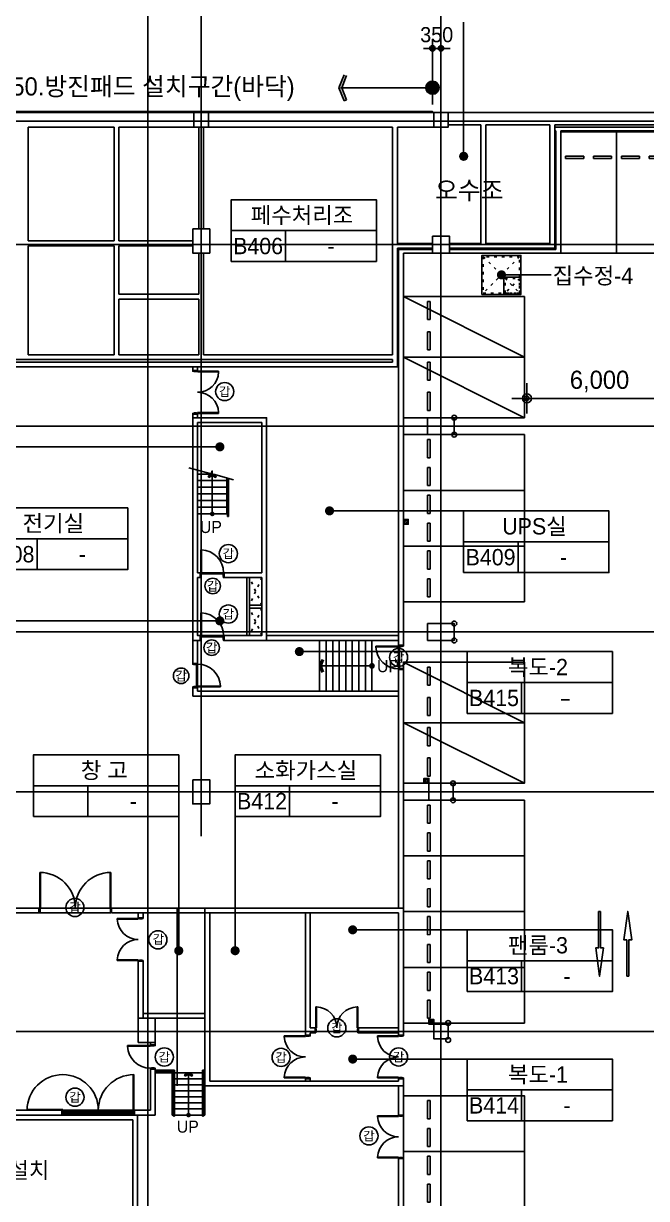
# Model space of a CAD drawing. Header units: metres. Extents: x 630750 to 860239, y 578133 to 726633.
# Drawn here: x 691065 to 716793, y 652414 to 700941 of the extents above; entities that cross this region are included whole.
import ezdxf
from ezdxf.enums import TextEntityAlignment as Align

# ---------------------------------------------------------------- set-up
doc = ezdxf.new("R2010")
doc.units = ezdxf.units.M
doc.header["$LTSCALE"] = 300
doc.linetypes.add('HIDDEN', pattern=[2, 1, -1])
doc.linetypes.add('HIDDEN-1', pattern=[1.4, 0.35, -0.7, 0.35])
doc.layers.get('Defpoints').update_dxf_attribs({"color": 8})
for name, color, linetype in [('A-CEN-1', 1, 'Continuous'), ('A-CON', 2, 'Continuous'), ('A-DIM', 7, 'Continuous'), ('A-DOR', 4, 'Continuous'), ('A-ELE-9', 9, 'Continuous'), ('A-ELE4', 4, 'Continuous'), ('A-ETC-1', 7, 'Continuous'), ('A-HAT-1', 9, 'Continuous'), ('A-HAT-2', 8, 'Continuous'), ('A-PARK', 4, 'Continuous'), ('A-ROM', 7, 'Continuous'), ('A-STAIR', 4, 'Continuous'), ('A-SYM1', 7, 'Continuous'), ('A-TRENCH', 4, 'Continuous'), ('A-TXT', 3, 'Continuous'), ('A-TXT-S', 3, 'Continuous'), ('A-WAL-BLK', 3, 'Continuous'), ('A-WAL-DW', 7, 'Continuous'), ('A-WALL-CONC', 2, 'Continuous'), ('A-코너가드', 7, 'Continuous'), ('DIM', 7, 'Continuous'), ('DOR', 4, 'Continuous'), ('ELE9', 9, 'Continuous'), ('PAK', 8, 'Continuous'), ('z', 9, 'Continuous'), ('블럭', 7, 'Continuous'), ('주차장배수', 3, 'Continuous')]:
    doc.layers.add(name, color=color, linetype=linetype)
doc.styles.add('TEXT', font='')
doc.styles.add('TEXT(돋음)', font='')
doc.styles.add('돋움', font='')
doc.styles.get('TEXT').set_extended_font_data('DotumChe')
doc.styles.get('TEXT(돋음)').set_extended_font_data('Dotum')
doc.styles.get('돋움').set_extended_font_data('Dotum')
doc.dimstyles.new('DIM250', dxfattribs={"dimscale": 250, "dimtxt": 3, "dimasz": 1, "dimexe": 2, "dimexo": 3, "dimgap": 1, "dimtad": 1, "dimdec": 0, "dimzin": 0, "dimdsep": 46, "dimlunit": 6, "dimtxsty": 'TEXT(돋음)', "dimblk": 'Z_DOT', "dimcen": 2.5, "dimdle": 2, "dimclrd": 256, "dimclre": 256, "dimclrt": 3, "dimadec": 0, "dimazin": 0, "dimtfac": 1, "dimtdec": 0, "dimtix": 1, "dimtmove": 2, "dimatfit": 3, "dimldrblk": 'Z_DOT', "dimfxl": 1, "dimtolj": 1, "dimtzin": 0, "dimarcsym": 0})
doc.dimstyles.new('DIM250s', dxfattribs={"dimscale": 250, "dimtxt": 2.5, "dimasz": 0.6, "dimexe": 1.5, "dimexo": 2, "dimgap": 1, "dimtad": 1, "dimdec": 0, "dimzin": 0, "dimdsep": 46, "dimtxsty": 'TEXT(돋음)', "dimblk": 'Z_DOT', "dimcen": 1.5, "dimdle": 2, "dimclrd": 256, "dimclre": 256, "dimclrt": 3, "dimadec": 0, "dimazin": 0, "dimtfac": 1, "dimtdec": 0, "dimtix": 1, "dimtmove": 2, "dimatfit": 3, "dimldrblk": 'Z_DOT', "dimfxl": 1, "dimtolj": 1, "dimtzin": 0, "dimarcsym": 0})

# ---------------------------------------------------------------- blocks, each defined once
blk = doc.blocks.new('351')
at = {"ltscale": 5}
for points in [[(1383106, 4240352), (1378268, 4241613), (1378848, 4243839), (1383686, 4242578), (1383106, 4240352)], [(1379765, 4243393), (1379576, 4242667)], [(1379673, 4242642), (1379862, 4243368)], [(1379862, 4243368), (1379765, 4243393)], [(1379862, 4243368), (1379765, 4243393)], [(1379475, 4242280), (1379286, 4241555)], [(1379572, 4242255), (1379475, 4242280)], [(1379576, 4242667), (1379673, 4242642)], [(1379383, 4241529), (1379572, 4242255)], [(1379286, 4241555), (1379383, 4241529)]]:
    blk.add_lwpolyline(points, dxfattribs=at)
for points in [[(1379765, 4243393), (1379576, 4242667)], [(1379673, 4242642), (1379862, 4243368)], [(1379475, 4242280), (1379286, 4241555)], [(1379572, 4242255), (1379475, 4242280)], [(1379576, 4242667), (1379673, 4242642)], [(1379383, 4241529), (1379572, 4242255)], [(1379286, 4241555), (1379383, 4241529)]]:
    blk.add_lwpolyline(points)
blk = doc.blocks.new('sym-rom')
at = {"color": 0, "linetype": 'ByBlock'}
for p, q in [((0, 5.1), (24, 5.1)), ((9, 0), (9, 5.1))]:
    blk.add_line(p, q, dxfattribs=at)
blk.add_lwpolyline([(0, 0), (24, 0), (24, 10.2), (0, 10.2)], close=True, dxfattribs=at)
blk = doc.blocks.new('d-18-18')
at = {"layer": 'A-DOR'}
for p, q in [((73696, 448489), (74565, 448489)), ((73696, 448459), (73696, 448489)), ((73696, 448459), (74565, 448459)), ((74565, 448459), (74565, 448489)), ((73696, 446779), (74565, 446779)), ((73696, 446779), (73696, 446749)), ((73696, 446749), (74565, 446749)), ((74565, 446749), (74565, 446779))]:
    blk.add_line(p, q, dxfattribs=at)
for points in [[(74565, 448459), (73696, 448459)], [(74565, 446779), (73696, 446779)]]:
    blk.add_lwpolyline(points, dxfattribs=at)
for points in [[(74565, 448519), (74765, 448519), (74765, 448489), (74720, 448489), (74720, 448474), (74610, 448474), (74610, 448489), (74565, 448489)], [(74565, 446719), (74765, 446719), (74765, 446749), (74720, 446749), (74720, 446764), (74610, 446764), (74610, 446749), (74565, 446749)]]:
    blk.add_lwpolyline(points, close=True, dxfattribs=at)
for centre, start, end in [((74565, 448489), 181.9742, 270), ((74565, 446749), 90, 178.0258)]:
    blk.add_arc(centre, 870, start, end, dxfattribs=at)
blk = doc.blocks.new('d-10-20')
at = {"layer": 'A-DOR'}
for p, q in [((72141, 450758), (72141, 449818)), ((72171, 450758), (72141, 450758)), ((72171, 450758), (72171, 449818)), ((72141, 449818), (72171, 449818))]:
    blk.add_line(p, q, dxfattribs=at)
for points in [[(72111, 449818), (72111, 449618), (72141, 449618), (72141, 449663), (72156, 449663), (72156, 449773), (72141, 449773), (72141, 449818)], [(73111, 449818), (73111, 449618), (73081, 449618), (73081, 449663), (73066, 449663), (73066, 449773), (73081, 449773), (73081, 449818)]]:
    blk.add_lwpolyline(points, close=True, dxfattribs=at)
blk.add_arc((72141, 449818), 940, 0, 88.1729, dxfattribs=at)
at = {"layer": 'DOR', "color": 9}
for points in [[(72141, 449818), (73081, 449818)], [(73066, 449773), (72156, 449773)]]:
    blk.add_lwpolyline(points, dxfattribs=at)
blk = doc.blocks.new('Z_DOT')
at = {"layer": 'DIM', "color": 7}
for p, q in [((0, -2.5), (0, 2.5)), ((-2.5, 0), (2.5, 0))]:
    blk.add_line(p, q, dxfattribs=at)
for radius in [0.75, 0.375]:
    blk.add_circle((0, 0), radius, dxfattribs=at)
blk = doc.blocks.new('*D95')
at = {"layer": 'A-DIM', "lineweight": -2, "transparency": 16777216}
for p, q in [((711854, 685060), (711854, 685960)), ((717854, 685060), (717854, 685960)), ((712104, 685460), (717604, 685460))]:
    blk.add_line(p, q, dxfattribs=at)
at = {"layer": 'Defpoints', "color": 0, "transparency": 16777216}
for p in [(717854, 685460), (711854, 684310), (717854, 684310)]:
    blk.add_point(p, dxfattribs=at)
at = {"layer": 'A-DIM', "lineweight": -2, "transparency": 16777216, "xscale": 250, "yscale": 250, "zscale": 250, "rotation": 180}
blk.add_blockref('Z_DOT', (711854, 685460), dxfattribs=at)
at = {"layer": 'A-DIM', "lineweight": -2, "transparency": 16777216, "xscale": 250, "yscale": 250, "zscale": 250}
blk.add_blockref('Z_DOT', (717854, 685460), dxfattribs=at)
at = {"layer": 'A-DIM', "color": 3, "transparency": 16777216, "insert": (714854, 686158), "char_height": 750, "attachment_point": 5, "style": 'TEXT(돋음)'}
blk.add_mtext('\\A1;6,000', dxfattribs=at)
blk = doc.blocks.new('*D116')
at = {"layer": 'A-DIM', "lineweight": -2, "transparency": 16777216}
for p, q in [((707954, 699364), (707954, 700288)), ((708304, 699364), (708304, 700288)), ((707804, 699913), (707654, 699913)), ((707954, 699913), (708304, 699913)), ((708454, 699913), (708604, 699913))]:
    blk.add_line(p, q, dxfattribs=at)
at = {"layer": 'Defpoints', "color": 0, "transparency": 16777216}
for p in [(708304, 699913), (707954, 698864), (708304, 698864)]:
    blk.add_point(p, dxfattribs=at)
at = {"layer": 'A-DIM', "lineweight": -2, "transparency": 16777216, "xscale": 150, "yscale": 150, "zscale": 150}
blk.add_blockref('Z_DOT', (707954, 699913), dxfattribs=at)
at = {"layer": 'A-DIM', "lineweight": -2, "transparency": 16777216, "xscale": 150, "yscale": 150, "zscale": 150, "rotation": 180}
blk.add_blockref('Z_DOT', (708304, 699913), dxfattribs=at)
at = {"layer": 'A-DIM', "color": 3, "transparency": 16777216, "insert": (708129, 700476), "char_height": 625, "attachment_point": 5, "style": 'TEXT(돋음)'}
blk.add_mtext('\\A1;350', dxfattribs=at)
blk = doc.blocks.new('D-10-N')
at = {"layer": 'A-DOR'}
for p, q in [((67644, 427324), (67644, 428264)), ((67674, 428264), (67644, 428264)), ((67674, 427324), (67674, 428264)), ((67644, 427324), (67674, 427324))]:
    blk.add_line(p, q, dxfattribs=at)
for points in [[(66704, 428264), (66704, 428464), (66734, 428464), (66734, 428419), (66749, 428419), (66749, 428309), (66734, 428309), (66734, 428264)], [(67704, 428264), (67704, 428464), (67674, 428464), (67674, 428419), (67659, 428419), (67659, 428309), (67674, 428309), (67674, 428264)]]:
    blk.add_lwpolyline(points, close=True, dxfattribs=at)
blk.add_arc((67674, 428264), 940, 180, 268.1729, dxfattribs=at)
blk = doc.blocks.new('dor-1000x200conc')
at = {"layer": 'A-DOR'}
for p, q in [((30, 1140), (30, 200)), ((60, 1140), (30, 1140)), ((60, 1140), (60, 200)), ((30, 200), (60, 200))]:
    blk.add_line(p, q, dxfattribs=at)
for points in [[(0, 200), (0, 0), (30, 0), (30, 45), (45, 45), (45, 155), (30, 155), (30, 200)], [(1000, 200), (1000, 0), (970, 0), (970, 45), (955, 45), (955, 155), (970, 155), (970, 200)]]:
    blk.add_lwpolyline(points, close=True, dxfattribs=at)
blk.add_arc((30, 200), 940, 0, 88.1729, dxfattribs=at)
at = {"layer": 'DOR', "color": 9}
for points in [[(30, 200), (970, 200)], [(955, 155), (45, 155)]]:
    blk.add_lwpolyline(points, dxfattribs=at)
blk = doc.blocks.new('56')
at = {"ltscale": 5}
for points in [[(0, 5000), (0, 0), (2500, 0), (2500, 5000), (0, 5000)], [(200, 1100), (950, 1100)], [(200, 1000), (200, 1100)], [(950, 1000), (200, 1000)], [(950, 1100), (950, 1000)], [(1450, 1100), (2200, 1100)], [(1450, 1000), (1450, 1100)], [(2200, 1000), (1450, 1000)], [(2200, 1100), (2200, 1000)], [(2200, 1100), (2200, 1000)]]:
    blk.add_lwpolyline(points, dxfattribs=at)
for points in [[(200, 1000), (200, 1100)], [(200, 1100), (950, 1100)], [(950, 1000), (200, 1000)], [(950, 1100), (950, 1000)], [(1450, 1000), (1450, 1100)], [(1450, 1100), (2200, 1100)], [(2200, 1000), (1450, 1000)]]:
    blk.add_lwpolyline(points)
at = {"layer": 'PAK'}
blk.add_lwpolyline([(0, 0), (2500, 5000)], dxfattribs=at)

msp = doc.modelspace()

# ---------------------------------------------------------------- hatches: boundary and pattern name
at = {"layer": 'A-ETC-1'}
for points in [[(704308.6, 698826.9), (704408.9, 698786.8), (704208.9, 698286.9), (704408.9, 697787), (704308.6, 697746.9), (704092.6, 698286.9)], [(707771.9, 698485.9, 1), (708136.9, 698088, 1)], [(708136.9, 698485.9, -1), (707771.9, 698088, -1)], [(703402.5, 674680.2), (703452.7, 674660.2), (703352.7, 674410.2), (703452.7, 674160.3), (703402.5, 674140.2), (703294.5, 674410.2)], [(703402.5, 674680.2), (703452.7, 674660.2), (703352.7, 674410.2), (703452.7, 674160.3), (703402.5, 674140.2), (703294.5, 674410.2)]]:
    msp.add_hatch(color=256, dxfattribs=at).paths.add_polyline_path(points)
at = {"layer": 'A-SYM1'}
for points in [[(698694.2, 682239.8), (698720.8, 682193.6), (698859.4, 682273.6), (698998, 682193.6), (699024.6, 682239.8), (698859.4, 682335.2)], [(697714.2, 657514.8), (697740.8, 657468.6), (697879.4, 657548.6), (698018, 657468.6), (698044.6, 657514.8), (697879.4, 657610.2)]]:
    msp.add_hatch(color=7, dxfattribs=at).paths.add_polyline_path(points)
h = msp.add_hatch(color=7, dxfattribs=at)
edge = h.paths.add_edge_path()
edge.add_arc((698859.4, 680685.2), 96, 360, 540)
edge.add_arc((698859.4, 680685.2), 96, 540, 720)
h = msp.add_hatch(color=7, dxfattribs=at)
edge = h.paths.add_edge_path()
edge.add_arc((697879.4, 655860.2), 96, 360, 540)
edge.add_arc((697879.4, 655860.2), 96, 540, 720)

# ---------------------------------------------------------------- linework, layer by layer
for p, q in [((691734.4, 665880.2), (691734.4, 664410.2)), ((691764.4, 665880.2), (691764.4, 664410.2)), ((694644.4, 665880.2), (694644.4, 664410.2)), ((694674.4, 665880.2), (694674.4, 664410.2))]:
    msp.add_line(p, q)
for centre, start, end in [((691734.4, 664410.2), 0, 90), ((694674.4, 664410.2), 90, 180)]:
    msp.add_arc(centre, 1470, start, end)
at = {"layer": 'A-CEN-1', "linetype": 'Continuous'}
for p, q in [((696204.4, 708258.8), (696204.4, 636401.3)), ((698404.4, 708258.8), (698404.4, 667379.2)), ((708304.4, 708258.8), (708304.4, 640745.8)), ((796986.4, 696910.2), (657202.6, 696910.2)), ((796986.4, 691810.2), (657202.6, 691810.2)), ((796986.4, 684310.2), (657202.6, 684310.2)), ((796986.4, 675810.2), (657202.6, 675810.2)), ((796986.4, 669210.2), (657202.6, 669210.2)), ((796986.4, 659310.2), (657202.6, 659310.2))]:
    msp.add_line(p, q, dxfattribs=at)
at = {"layer": 'A-CON'}
for points in [[(698104.4, 697260.2), (698704.4, 697260.2), (698704.4, 696660.2), (698104.4, 696660.2)], [(708004.4, 697260.2), (708604.4, 697260.2), (708604.4, 696660.2), (708004.4, 696660.2)], [(698054.4, 692460.2), (698754.4, 692460.2), (698754.4, 691460.2), (698054.4, 691460.2)], [(707954.4, 692160.2), (708654.4, 692160.2), (708654.4, 691460.2), (707954.4, 691460.2)], [(707754.4, 683960.2), (707754.4, 684660.2), (708854.4, 684660.2), (708854.4, 683960.2)], [(707754.4, 675460.2), (707754.4, 676160.2), (708854.4, 676160.2), (708854.4, 675460.2)], [(698054.4, 669710.2), (698754.4, 669710.2), (698754.4, 668710.2), (698054.4, 668710.2)], [(707804.4, 668860.2), (707804.4, 669560.2), (708804.4, 669560.2), (708804.4, 668860.2)], [(695804.4, 659860.2), (696504.4, 659860.2), (696504.4, 658860.2), (695804.4, 658860.2)], [(708004.4, 659610.2), (708604.4, 659610.2), (708604.4, 659010.2), (708004.4, 659010.2)]]:
    msp.add_lwpolyline(points, close=True, dxfattribs=at)
at = {"layer": 'A-CON', "color": 3}
msp.add_lwpolyline([(709999.4, 689755.2), (711609.3, 689755.2), (711609.3, 691365.2), (709999.4, 691365.2)], close=True, dxfattribs=at)
msp.add_lwpolyline([(709999.4, 689755.2), (711609.3, 689755.2), (711609.3, 691365.2), (709999.4, 691365.2)], close=True, dxfattribs=at)
at = {"layer": 'A-DIM', "color": 6, "linetype": 'HIDDEN', "const_width": 50}
msp.add_lwpolyline([(707954.4, 697285.2), (680929.4, 697285.2), (680929.4, 664935.2), (679129.4, 664935.2), (679129.4, 637435.2), (674129.4, 637435.2), (674129.4, 628364.9), (679129.4, 626847.7), (679129.4, 621141.5), (707947.1, 612397)], dxfattribs=at)
msp.add_lwpolyline([(707954.4, 697285.2), (680929.4, 697285.2), (680929.4, 664935.2), (679129.4, 664935.2), (679129.4, 637435.2), (674129.4, 637435.2), (674129.4, 628364.9), (679129.4, 626847.7), (679129.4, 621141.5), (707947.1, 612397)], dxfattribs=at)
at = {"layer": 'A-DOR'}
for p, q in [((695594.4, 657530.2), (695594.4, 656060.2)), ((695624.4, 657530.2), (695624.4, 656060.2)), ((691214.4, 656090.2), (692684.4, 656090.2)), ((691214.4, 656060.2), (691214.4, 656090.2)), ((691214.4, 656060.2), (692684.4, 656060.2)), ((692684.4, 656090.2), (692684.4, 656060.2)), ((692684.4, 656060.2), (692714.4, 656060.2)), ((695594.4, 656060.2), (695624.4, 656060.2))]:
    msp.add_line(p, q, dxfattribs=at)
for points in [[(692654.4, 656060.2), (692654.4, 655860.2), (692684.4, 655860.2), (692684.4, 655905.2), (692699.4, 655905.2), (692699.4, 656015.2), (692684.4, 656015.2), (692684.4, 656060.2)], [(695654.4, 656060.2), (695654.4, 655860.2), (695624.4, 655860.2), (695624.4, 655905.2), (695609.4, 655905.2), (695609.4, 656015.2), (695624.4, 656015.2), (695624.4, 656060.2)]]:
    msp.add_lwpolyline(points, close=True, dxfattribs=at)
for centre, start in [((692684.4, 656060.2), 0), ((695624.4, 656060.2), 90)]:
    msp.add_arc(centre, 1470, start, 180, dxfattribs=at)
at = {"layer": 'A-ELE-9', "linetype": 'HIDDEN-1'}
for p, q in [((711554.3, 691310.2), (710054.4, 689810.2)), ((710054.4, 691310.2), (711554.3, 689810.2)), ((711554.3, 690410.2), (710954.3, 689810.2))]:
    msp.add_line(p, q, dxfattribs=at)
for points in [[(710054.4, 689810.2), (711554.3, 689810.2), (711554.3, 691310.2), (710054.4, 691310.2)], [(710954.3, 690410.2), (711554.3, 690410.2), (711554.3, 689810.2), (710954.3, 689810.2)]]:
    msp.add_lwpolyline(points, close=True, dxfattribs=at)
at = {"layer": 'A-ELE4'}
msp.add_lwpolyline([(710904.3, 690460.2), (711604.3, 690460.2), (711604.3, 689760.2), (710904.3, 689760.2)], close=True, dxfattribs=at)
at = {"layer": 'A-ETC-1'}
for p, q in [((707954.4, 700139.8), (707954.4, 697600.3)), ((704092.6, 698286.9), (704308.6, 698826.9)), ((704408.9, 698786.8), (704208.9, 698286.9)), ((704308.6, 697746.9), (704092.6, 698286.9)), ((707954.4, 698286.9), (704150.7, 698286.9)), ((704208.9, 698286.9), (704408.9, 697787)), ((704408.9, 697787), (704308.6, 697746.9)), ((703294.5, 674410.2), (703402.5, 674680.2)), ((703294.5, 674410.2), (703402.5, 674680.2)), ((703452.7, 674660.2), (703352.7, 674410.2)), ((703452.7, 674660.2), (703352.7, 674410.2)), ((705454.5, 674410.2), (703294.5, 674410.2)), ((703402.5, 674140.2), (703294.5, 674410.2)), ((703402.5, 674140.2), (703294.5, 674410.2)), ((703352.7, 674410.2), (703452.7, 674160.3)), ((703352.7, 674410.2), (703452.7, 674160.3)), ((697879.4, 655860.2), (697879.4, 657610.2))]:
    msp.add_line(p, q, dxfattribs=at)
at = {"layer": 'A-ETC-1', "const_width": 120}
msp.add_lwpolyline([(705498.7, 674450.8, -1), (705410.3, 674369.7, -1)], format="xyb", close=True, dxfattribs=at)
at = {"layer": 'A-ETC-1'}
for start, end in [(42.53473, 222.53473), (137.46527, 317.46527), (317.46527, 137.46527)]:
    msp.add_arc((707954.4, 698286.9), 270, start, end, dxfattribs=at)
at = {"layer": 'A-HAT-1', "color": 8, "linetype": 'HIDDEN-1'}
for p, q in [((700904.4, 678060.2), (700404.4, 676920.2)), ((700904.4, 676920.2), (700404.4, 678060.2)), ((700904.4, 676800.2), (700404.4, 675660.2)), ((700904.4, 675660.2), (700404.4, 676800.2))]:
    msp.add_line(p, q, dxfattribs=at)
at = {"layer": 'A-HAT-2'}
msp.add_lwpolyline([(707954.4, 697260.2), (707954.4, 697310.2), (680904.4, 697310.2), (680904.4, 664960.2), (679104.4, 664960.2), (679104.4, 637460.2), (674104.4, 637460.2), (674104.4, 628346.4), (679104.4, 626829.2), (679104.4, 623171.6)], dxfattribs=at)
msp.add_lwpolyline([(707954.4, 697260.2), (707954.4, 697310.2), (680904.4, 697310.2), (680904.4, 664960.2), (679104.4, 664960.2), (679104.4, 637460.2), (674104.4, 637460.2), (674104.4, 628346.4), (679104.4, 626829.2), (679104.4, 623171.6)], dxfattribs=at)
at = {"layer": 'A-PARK', "color": 8}
for points in [[(714894.4, 664259.9), (714894.4, 662765.5), (715014.4, 662765.5), (714854.4, 661593.2), (714694.4, 662765.5), (714814.4, 662765.5), (714814.4, 664259.9)], [(715980.9, 661601.6), (715980.9, 663096), (715860.9, 663096), (716020.9, 664268.3), (716181, 663096), (716061, 663096), (716061, 661601.6)]]:
    msp.add_lwpolyline(points, close=True, dxfattribs=at)
at = {"layer": 'A-ROM', "color": 7}
for p, q in [((709242.7, 700996.1), (709242.7, 695456.4)), ((675997.8, 683456.9), (699174.7, 683456.9)), ((709242.7, 680813.1), (703702.9, 680813.1)), ((675997.8, 676268.2), (699174.7, 676268.2)), ((709384.5, 674999.7), (702457, 674999.7)), ((697476.9, 668187), (697476.9, 662647.3)), ((699804.2, 668187), (699804.2, 662647.3)), ((709384.5, 663510.6), (704659.5, 663510.6)), ((709384.5, 658172.9), (704659.5, 658172.9))]:
    msp.add_line(p, q, dxfattribs=at)
at = {"layer": 'A-ROM', "color": 7, "const_width": 187.5}
for points in [[(709148.9, 695456.4, -1), (709336.4, 695456.4, -1)], [(699174.7, 683363.2, -1), (699174.7, 683550.7, -1)], [(703702.9, 680906.9, -1), (703702.9, 680719.4, -1)], [(699174.7, 676174.5, -1), (699174.7, 676362, -1)], [(702457, 675093.5, -1), (702457, 674906, -1)], [(704659.5, 663604.3, -1), (704659.5, 663416.8, -1)], [(697383.2, 662647.3, -1), (697570.7, 662647.3, -1)], [(699710.4, 662647.3, -1), (699897.9, 662647.3, -1)], [(704659.5, 658266.7, -1), (704659.5, 658079.2, -1)]]:
    msp.add_lwpolyline(points, format="xyb", close=True, dxfattribs=at)
at = {"layer": 'A-STAIR'}
for p, q in [((698254.4, 682335.2), (698859.4, 682335.2)), ((698254.4, 682060.2), (699464.4, 682060.2)), ((699464.4, 680685.2), (699464.4, 682173.1)), ((699484.4, 680585.2), (699484.4, 682167.8)), ((699534.4, 680585.2), (699534.4, 682154.4)), ((698254.4, 681785.2), (699464.4, 681785.2)), ((698254.4, 681510.2), (699464.4, 681510.2)), ((698254.4, 681235.2), (699464.4, 681235.2)), ((698254.4, 680960.2), (699464.4, 680960.2)), ((698254.4, 680685.2), (699484.4, 680685.2)), ((699484.4, 680585.2), (699534.4, 680585.2)), ((697304.4, 657710.2), (696504.4, 657710.2)), ((697254.4, 657660.2), (696504.4, 657660.2)), ((698554.4, 657610.2), (696504.4, 657610.2)), ((697204.4, 657610.2), (697204.4, 655860.2)), ((697254.4, 657660.2), (697254.4, 655810.2)), ((697304.4, 657710.2), (697304.4, 655810.2)), ((698454.4, 657710.2), (698454.4, 655810.2)), ((698554.4, 657710.2), (698454.4, 657710.2)), ((698504.4, 657660.2), (698504.4, 655810.2)), ((698554.4, 657660.2), (698504.4, 657660.2)), ((698554.4, 657360.2), (697204.4, 657360.2)), ((698554.4, 657110.2), (697204.4, 657110.2)), ((698554.4, 656860.2), (697204.4, 656860.2)), ((698554.4, 656610.2), (697204.4, 656610.2)), ((698554.4, 657060.2), (698554.4, 655860.2)), ((698554.4, 656360.2), (697204.4, 656360.2)), ((698554.4, 656110.2), (697204.4, 656110.2)), ((695624.4, 655860.2), (692684.4, 655860.2)), ((695609.4, 655960.2), (692699.4, 655960.2)), ((695609.4, 655910.2), (692699.4, 655910.2)), ((698554.4, 655860.2), (697204.4, 655860.2)), ((697254.4, 655810.2), (697304.4, 655810.2)), ((698454.4, 655810.2), (698504.4, 655810.2))]:
    msp.add_line(p, q, dxfattribs=at)
for points in [[(703294.4, 673360.2), (703294.4, 675460.2)], [(703564.4, 673360.2), (703564.4, 675460.2)], [(703834.4, 673360.2), (703834.4, 675460.2)], [(704104.4, 673360.2), (704104.4, 675460.2)], [(704374.4, 673360.2), (704374.4, 675460.2)], [(704644.4, 673360.2), (704644.4, 675460.2)], [(704914.4, 673360.2), (704914.4, 675460.2)], [(705184.4, 673360.2), (705184.4, 675460.2)], [(705454.4, 673360.2), (705454.4, 675460.2)]]:
    msp.add_lwpolyline(points, dxfattribs=at)
at = {"layer": 'A-SYM1', "color": 7}
msp.add_line((698859.4, 680685.2), (698859.4, 682335.2), dxfattribs=at)
at = {"layer": 'A-SYM1'}
msp.add_lwpolyline([(707954.4, 697260.2, 0, 250, 0), (707367.4, 697727.1, 0, 0, 0), (704208.3, 700260.2, 0, 0, 0), (677954.4, 700260.2, 0, 0, 0), (677954.4, 672527.8, 0, 0, 0), (676154.4, 672527.8, 0, 0, 0), (676154.4, 640410.2, 0, 0, 0), (671854.4, 640410.2, 0, 0, 0), (671854.4, 618916.5, 0, 0, 0), (701584.1, 609871.8, 0, 0, 0), (707257.1, 612144.7, 250, 0, 0), (707954.4, 612420.9, 0, 0, 0)], format="xyseb", dxfattribs=at)
at = {"layer": 'A-SYM1', "color": 7}
msp.add_lwpolyline([(697898.6, 682592.7), (698814, 682347.4), (698859.4, 682460.4), (698859.4, 682210), (698904.7, 682323.1), (699733.4, 682101.1)], dxfattribs=at)
for points in [[(698720.8, 682193.6), (698859.4, 682273.6), (698998, 682193.6), (699024.6, 682239.8), (698859.4, 682335.2), (698694.2, 682239.8)], [(697740.8, 657468.6), (697879.4, 657548.6), (698018, 657468.6), (698044.6, 657514.8), (697879.4, 657610.2), (697714.2, 657514.8)]]:
    msp.add_lwpolyline(points, close=True, dxfattribs=at)
at = {"layer": 'A-TRENCH'}
for p, q in [((681754.4, 655660.2), (695577.9, 655660.2)), ((695577.9, 655660.2), (695577.9, 640233.3)), ((695777.9, 655860.2), (695777.9, 640381.6))]:
    msp.add_line(p, q, dxfattribs=at)
at = {"layer": 'A-TXT', "color": 1}
for centre in [(698878.5, 677712.8), (698838.2, 675161.4), (697575, 674001.9)]:
    msp.add_circle(centre, 320, dxfattribs=at)
at = {"layer": 'A-WAL-BLK'}
for p, q in [((770504.4, 696660.2), (713004.4, 696660.2)), ((713054.4, 696510.2), (713004.4, 696510.2)), ((713054.4, 696510.2), (713054.4, 691610.2)), ((770354.4, 696510.2), (713254.4, 696510.2)), ((713254.4, 696510.2), (713254.4, 691460.2)), ((706554.4, 675260.2), (706554.4, 691610.2)), ((707954.4, 691610.2), (706554.4, 691610.2)), ((708654.4, 691610.2), (713054.4, 691610.2)), ((706754.4, 691460.2), (706754.4, 675260.2)), ((707954.4, 691460.2), (706754.4, 691460.2)), ((708654.4, 691460.2), (713254.4, 691460.2)), ((698054.4, 686610.2), (698054.4, 686760.2)), ((698254.4, 686610.2), (698254.4, 686760.2)), ((698254.4, 686610.2), (698054.4, 686610.2)), ((698254.4, 684810.2), (698054.4, 684810.2)), ((698054.4, 684660.2), (698054.4, 684810.2)), ((698254.4, 684660.2), (698254.4, 684810.2)), ((701104.4, 675660.2), (706554.4, 675660.2)), ((701104.4, 675660.2), (701304.4, 675660.2)), ((703104.4, 675660.2), (706554.4, 675660.2)), ((698054.4, 675460.2), (698054.4, 674510.2)), ((698254.4, 675460.2), (698254.4, 674510.2)), ((701104.4, 675460.2), (706554.4, 675460.2)), ((701104.4, 675460.2), (701304.4, 675460.2)), ((703104.4, 675460.2), (706554.4, 675460.2)), ((706754.4, 675260.2), (706554.4, 675260.2)), ((698054.4, 674510.2), (698254.4, 674510.2)), ((706554.4, 664410.2), (706554.4, 674260.2)), ((706754.4, 674260.2), (706554.4, 674260.2)), ((706754.4, 674260.2), (706754.4, 664410.2)), ((698054.4, 673510.2), (698054.4, 673160.2)), ((698054.4, 673510.2), (698254.4, 673510.2)), ((698054.4, 673160.2), (706554.4, 673160.2)), ((698254.4, 673510.2), (698254.4, 673360.2)), ((698254.4, 673360.2), (706554.4, 673360.2)), ((691704.4, 664410.2), (685654.4, 664410.2)), ((691704.4, 664410.2), (691704.4, 664210.2)), ((698554.4, 664410.2), (694674.4, 664410.2)), ((694704.4, 664410.2), (694704.4, 664210.2)), ((691704.4, 664210.2), (685654.4, 664210.2)), ((695804.4, 664210.2), (694704.4, 664210.2)), ((700404.4, 664210.2), (694704.4, 664210.2)), ((695804.4, 664010.2), (695804.4, 664210.2)), ((695804.4, 664010.2), (696004.4, 664010.2)), ((698554.4, 664210.2), (696004.4, 664210.2)), ((696004.4, 664210.2), (696004.4, 664010.2)), ((702704.4, 664210.2), (702704.4, 659160.2)), ((702904.4, 664210.2), (702904.4, 659460.2)), ((695804.4, 662210.2), (696004.4, 662210.2)), ((695804.4, 662210.2), (695804.4, 659860.2)), ((696004.4, 659860.2), (696004.4, 662210.2)), ((696004.4, 660060.2), (698554.4, 660060.2)), ((696004.4, 659860.2), (698554.4, 659860.2)), ((702704.4, 659160.2), (702904.4, 659160.2)), ((702904.4, 659260.2), (702904.4, 659160.2)), ((703104.4, 659460.2), (703104.4, 659260.2)), ((704904.4, 659460.2), (704904.4, 659260.2)), ((696304.4, 658860.2), (696304.4, 658760.2)), ((696304.4, 658760.2), (696504.4, 658760.2)), ((696504.4, 658860.2), (696504.4, 658760.2)), ((696304.4, 657760.2), (696504.4, 657760.2)), ((696304.4, 657760.2), (696304.4, 656060.2)), ((696504.4, 657760.2), (696504.4, 655860.2)), ((702704.4, 657360.2), (702904.4, 657360.2)), ((702704.4, 657360.2), (702704.4, 657260.2)), ((702904.4, 657360.2), (702904.4, 657260.2)), ((702904.4, 657060.2), (702704.4, 657060.2)), ((706554.4, 657060.2), (706554.4, 655860.2)), ((706754.4, 657060.2), (706754.4, 655860.2)), ((681554.4, 656060.2), (692654.4, 656060.2)), ((681554.4, 655860.2), (692654.4, 655860.2)), ((692654.4, 656060.2), (692654.4, 655860.2)), ((695654.4, 656060.2), (696304.4, 656060.2)), ((695654.4, 656060.2), (695654.4, 655860.2)), ((695654.4, 655860.2), (696504.4, 655860.2)), ((706554.4, 655860.2), (706754.4, 655860.2)), ((706554.4, 654060.2), (706554.4, 638198.4)), ((706554.4, 654060.2), (706754.4, 654060.2)), ((706754.4, 654060.2), (706754.4, 638137.7))]:
    msp.add_line(p, q, dxfattribs=at)
for points in [[(702904.4, 659460.2), (703104.4, 659460.2)], [(702904.4, 659260.2), (703104.4, 659260.2)], [(704904.4, 659460.2), (706554.4, 659460.2)], [(704904.4, 659260.2), (706554.4, 659260.2)]]:
    msp.add_lwpolyline(points, dxfattribs=at)
at = {"layer": 'A-WAL-DW'}
for p, q in [((700284.4, 678060.2), (700284.4, 675660.2)), ((700404.4, 678060.2), (700404.4, 675660.2)), ((700404.4, 676920.2), (700904.4, 676920.2)), ((700404.4, 676800.2), (700904.4, 676800.2))]:
    msp.add_line(p, q, dxfattribs=at)
at = {"layer": 'A-WALL-CONC'}
for p, q in [((694804.4, 696660.2), (691254.4, 696660.2)), ((691254.4, 696660.2), (691254.4, 691960.2)), ((694804.4, 696660.2), (694804.4, 691960.2)), ((698104.4, 696660.2), (695004.4, 696660.2)), ((695004.4, 696660.2), (695004.4, 691960.2)), ((698304.4, 696660.2), (698304.4, 692460.2)), ((698504.4, 696660.2), (698504.4, 692460.2)), ((706304.4, 696660.2), (698704.4, 696660.2)), ((706304.4, 696660.2), (706304.4, 687260.2)), ((706504.4, 696660.2), (706504.4, 691860.2)), ((708004.4, 696660.2), (706504.4, 696660.2)), ((708004.4, 696660.2), (706504.4, 696660.2)), ((708004.4, 696660.2), (706504.4, 696660.2)), ((709954.4, 696760.2), (708604.4, 696760.2)), ((709954.4, 696760.2), (709954.4, 691860.2)), ((712804.4, 696760.2), (710154.4, 696760.2)), ((710154.4, 696760.2), (710154.4, 691860.2)), ((712804.4, 696760.2), (712804.4, 691860.2)), ((717904.4, 696760.2), (713004.4, 696760.2)), ((713004.4, 696760.2), (713004.4, 691660.2)), ((698504.4, 694260.2), (698504.4, 692460.2)), ((691254.4, 691960.2), (694804.4, 691960.2)), ((691254.4, 691760.2), (694804.4, 691760.2)), ((691254.4, 691760.2), (691254.4, 687260.2)), ((694804.4, 691760.2), (694804.4, 687260.2)), ((695004.4, 691960.2), (698054.4, 691960.2)), ((695004.4, 691760.2), (698054.4, 691760.2)), ((695004.4, 691760.2), (695004.4, 689760.2)), ((707954.4, 691860.2), (706504.4, 691860.2)), ((707954.4, 691660.2), (706504.4, 691660.2)), ((708654.4, 691860.2), (709954.4, 691860.2)), ((708654.4, 691660.2), (713004.4, 691660.2)), ((710154.4, 691860.2), (712804.4, 691860.2)), ((698304.4, 691460.2), (698304.4, 689760.2)), ((698504.4, 691460.2), (698504.4, 687260.2)), ((695004.4, 689760.2), (698304.4, 689760.2)), ((695004.4, 689560.2), (695004.4, 687260.2)), ((695004.4, 689560.2), (698304.4, 689560.2)), ((698304.4, 689560.2), (698304.4, 687260.2)), ((694804.4, 687260.2), (691254.4, 687260.2)), ((698304.4, 687260.2), (695004.4, 687260.2)), ((706304.4, 687260.2), (698504.4, 687260.2)), ((706304.4, 687060.2), (681554.4, 687060.2)), ((706304.4, 686960.2), (681554.4, 686960.2)), ((706304.4, 687060.2), (706304.4, 686960.2)), ((697404.4, 657060.2), (697404.4, 664410.2)), ((706754.4, 664410.2), (698554.4, 664410.2)), ((698554.4, 657060.2), (698554.4, 664410.2)), ((706754.4, 664410.2), (706754.4, 659160.2)), ((698754.4, 657260.2), (698754.4, 664210.2)), ((706554.4, 664210.2), (698754.4, 664210.2)), ((706554.4, 659160.2), (706554.4, 664210.2)), ((706554.4, 659160.2), (706754.4, 659160.2)), ((706554.4, 657260.2), (698754.4, 657260.2)), ((706554.4, 657260.2), (706554.4, 657360.2)), ((706554.4, 657360.2), (706754.4, 657360.2)), ((706754.4, 657360.2), (706754.4, 657060.2)), ((706754.4, 657060.2), (698554.4, 657060.2))]:
    msp.add_line(p, q, dxfattribs=at)
for points in [[(770804.4, 697260.2), (680954.4, 697260.2), (680954.4, 664910.2), (679154.4, 664910.2), (679154.4, 656860.2)], [(681554.4, 664410.2), (681554.4, 664410.2), (681554.4, 686760.2), (706504.4, 686760.2), (706504.4, 691660.2)]]:
    msp.add_lwpolyline(points, dxfattribs=at)
msp.add_lwpolyline([(699354.4, 675660.2), (699354.4, 675460.2), (701104.4, 675460.2), (701104.4, 684660.2), (698054.4, 684660.2), (698054.4, 675460.2), (698354.4, 675460.2), (698354.4, 675660.2), (698254.4, 675660.2), (698254.4, 678060.2), (698354.4, 678060.2), (698354.4, 678260.2), (698254.4, 678260.2), (698254.4, 684460.2), (700904.4, 684460.2), (700904.4, 678260.2), (699354.4, 678260.2), (699354.4, 678060.2), (700904.4, 678060.2), (700904.4, 675660.2)], close=True, dxfattribs=at)
at = {"layer": 'A-코너가드'}
for centre in [(708854.4, 684660.2), (708854.4, 683960.2), (708854.4, 676160.2), (708854.4, 675460.2), (708804.4, 669560.2), (708804.4, 668860.2), (708604.4, 659660.2), (708604.4, 658960.2)]:
    msp.add_circle(centre, 100, dxfattribs=at)
at = {"layer": 'DIM'}
msp.add_line((712861.8, 690560.2), (710804.4, 690560.2), dxfattribs=at)
at = {"layer": 'DIM', "const_width": 187.5}
msp.add_lwpolyline([(710804.4, 690466.5, -1), (710804.4, 690654, -1)], format="xyb", close=True, dxfattribs=at)
at = {"layer": 'DIM'}
msp.add_lwpolyline([(693325.4, 655939.3, 0, 250, 0), (693325.4, 655189.4, 0, 0, 0), (693325.4, 653560.8, 0, 0, 0), (692585.5, 653560.8, 0, 0, 0)], format="xyseb", dxfattribs=at)
at = {"layer": 'DOR', "color": 9}
for points in [[(698209.4, 674465.2), (698209.4, 673555.2)], [(698254.4, 673540.2), (698254.4, 674480.2)]]:
    msp.add_lwpolyline(points, dxfattribs=at)
at = {"layer": 'ELE9'}
for p, q in [((695624.4, 656060.2), (692684.4, 656060.2)), ((695609.4, 656015.2), (692699.4, 656015.2))]:
    msp.add_line(p, q, dxfattribs=at)
at = {"layer": 'z'}
for p, q in [((691704.4, 664410.2), (691704.4, 664210.2)), ((691704.4, 664410.2), (691704.4, 664210.2)), ((691734.4, 664410.2), (691704.4, 664410.2)), ((691734.4, 664410.2), (691764.4, 664410.2)), ((694674.4, 664410.2), (691734.4, 664410.2)), ((691734.4, 664365.2), (691734.4, 664410.2)), ((691749.4, 664365.2), (691734.4, 664365.2)), ((691749.4, 664255.2), (691749.4, 664365.2)), ((694659.4, 664255.2), (694659.4, 664365.2)), ((694659.4, 664365.2), (694674.4, 664365.2)), ((694674.4, 664365.2), (694674.4, 664410.2)), ((694704.4, 664410.2), (694704.4, 664210.2)), ((694704.4, 664410.2), (694704.4, 664210.2)), ((691704.4, 664210.2), (691734.4, 664210.2)), ((691734.4, 664210.2), (691734.4, 664255.2)), ((691734.4, 664255.2), (691749.4, 664255.2)), ((694674.4, 664210.2), (691734.4, 664210.2)), ((694674.4, 664255.2), (694659.4, 664255.2)), ((694674.4, 664210.2), (694674.4, 664255.2))]:
    msp.add_line(p, q, dxfattribs=at)
at = {"layer": '블럭', "color": 1}
for centre in [(699374.1, 685739.5), (699374.1, 685739.5), (699525.4, 679047.3), (699525.4, 679047.3), (699525.4, 676551.5), (699525.4, 676551.5), (706554.4, 674760.2), (706554.4, 674760.2), (693188, 664433.2, 0), (693188, 664433.2, 0), (696614.5, 663098.4, 0), (704004.4, 659460.2), (704004.4, 659460.2), (696877.8, 658257.5), (696877.8, 658257.5), (701703.1, 658241.5), (701703.1, 658241.5), (706554.4, 658260.2), (706554.4, 658260.2), (693190.2, 656596.7), (693190.2, 656596.7), (705329.9, 654998.8), (705329.9, 654998.8)]:
    msp.add_circle(centre, 375, dxfattribs=at)
at = {"layer": '주차장배수', "color": 4}
for p, q in [((706788.6, 680334.4), (706880.2, 680426.1)), ((706920.2, 680386.1), (706828.6, 680294.4)), ((707638.6, 669686.1), (707730.2, 669594.4)), ((707770.2, 669634.4), (707678.6, 669726.1)), ((707838.6, 659736.1), (707930.2, 659644.4)), ((707970.2, 659684.4), (707878.6, 659776.1))]:
    msp.add_line(p, q, dxfattribs=at)
for points in [[(706754.4, 680260.2), (706954.4, 680260.2), (706954.4, 680460.2), (706754.4, 680460.2)], [(707804.4, 669560.2), (707604.4, 669560.2), (707604.4, 669760.2), (707804.4, 669760.2)], [(708004.4, 659610.2), (707804.4, 659610.2), (707804.4, 659810.2), (708004.4, 659810.2)]]:
    msp.add_lwpolyline(points, close=True, dxfattribs=at)
for centre in [(706854.4, 680360.2), (707704.4, 669660.2), (707904.4, 659710.2)]:
    msp.add_circle(centre, 70.7, dxfattribs=at)

# ---------------------------------------------------------------- block references
for p, rotation in [((772819.4, 1133328.9), 180), ((256385.7, 734025.3), 270)]:
    msp.add_blockref('d-18-18', p, dxfattribs=dict(rotation=rotation))
for name, p in [('d-10-20', (626243.3, 228441.8)), ('d-10-20', (626243.3, 225841.8)), ('d-18-18', (621239.3, 215491.6)), ('d-18-18', (628139.3, 210641.6)), ('d-18-18', (631989.3, 210641.6)), ('d-18-18', (631989.3, 207341.6))]:
    msp.add_blockref(name, p)
at = {"xscale": -1}
for name, p, rotation in [('dor-1000x200conc', (706754.4, 675260.2), 90), ('D-10-N', (1126518.1, 741214.6), 90), ('D-10-N', (268040.7, 591055.8), 270)]:
    msp.add_blockref(name, p, dxfattribs=dict(at, rotation=rotation))
at = {"layer": 'A-ROM', "color": 7, "xscale": 250, "yscale": 250, "zscale": 250}
for p in [(699641.4, 691113.1), (689372.6, 678385.6), (709242.7, 678263.1), (709384.5, 672449.7), (691476.9, 668187), (699804.2, 668187), (709384.5, 660960.6), (709384.5, 655622.9)]:
    msp.add_blockref('sym-rom', p, dxfattribs=at)
at = {"layer": 'PAK', "ltscale": 5}
for name, p, rotation in [('351', (-3738860, 960247.9), 284.6102173901099), ('351', (-3736560, 960247.9), 284.6102173901099), ('56', (706754.4, 689660.2), 270.0000060964774), ('56', (706754.4, 687160.2), 270.0000060964774), ('351', (442966.7, -3770454.1), 14.61021739041676), ('351', (442966.7, -3772754.1), 14.61021739041676), ('351', (442966.7, -3775054.1), 14.61021739041676), ('56', (706754.4, 674560.2), 270.0000060964774), ('56', (706754.4, 672060.2), 270.0000060964774), ('351', (442966.7, -3785554.2), 14.61021739041676), ('351', (442966.7, -3787854.2), 14.61021739041676), ('351', (442966.7, -3790154.2), 14.61021739041676), ('351', (442966.7, -3792454.2), 14.61021739041676), ('351', (442966.7, -3797754.2), 14.61021739041676), ('351', (442966.7, -3800054.2), 14.61021739041676), ('351', (442966.7, -3802354.2), 14.61021739041676)]:
    msp.add_blockref(name, p, dxfattribs=dict(at, rotation=rotation))

# ---------------------------------------------------------------- texts
at = {"layer": 'A-ROM', "color": 3, "style": '돋움'}
for s, p in [('페수처리조', (702565.9, 693025.6)), ('B406', (700753.5, 691750.6)), ('-', (703766.4, 691750.6)), ('전기실', (692297.2, 680298.1)), ('UPS실', (712167.3, 680175.6)), ('B408', (690484.8, 679023.1)), ('-', (693497.6, 679023.1)), ('B409', (710354.8, 678900.6)), ('-', (713367.7, 678900.6)), ('복도-2', (712309.1, 674362.2)), ('B415', (710496.6, 673087.2)), ('-', (713367.7, 673087.2)), ('-', (713509.5, 673087.2)), ('창 고', (694401.5, 670099.5)), ('소화가스실', (702728.7, 670099.5)), ('-', (695601.9, 668824.5)), ('B412', (700916.3, 668824.5)), ('-', (703929.2, 668824.5)), ('팬룸-3', (712309.1, 662873.1)), ('B413', (710496.6, 661598.1)), ('-', (713509.5, 661598.1)), ('복도-1', (712309.1, 657535.4)), ('B414', (710496.6, 656260.4)), ('-', (713509.5, 656260.4))]:
    msp.add_text(s, height=675, dxfattribs=at).set_placement(p, align=Align.MIDDLE_CENTER)
at = {"layer": 'A-TXT', "style": '돋움'}
msp.add_text('오수조', height=750, dxfattribs=at).set_placement((708063.1, 693680))
at = {"layer": 'A-TXT', "color": 7, "style": '돋움'}
for p in [(698878.5, 677707.4), (698838.2, 675156), (697575, 673996.5)]:
    msp.add_text('갑', height=384, dxfattribs=at).set_placement(p, align=Align.MIDDLE_CENTER)
at = {"layer": 'A-TXT-S', "color": 3, "style": '돋움'}
for s, height, p in [('THK50.방진패드 설치구간(바닥)', 750, (688600.4, 698342.6, 0)), ('집수정-4', 675, (712917.9, 690523.8, 0))]:
    msp.add_text(s, height=height, dxfattribs=at).set_placement(p, align=Align.MIDDLE_LEFT)
msp.add_text('UP', height=500, dxfattribs=at).set_placement((698349.6, 679897.4, 0))
for p in [(706118.8, 674400.2, 0), (697849.6, 655381.8, 0)]:
    msp.add_text('UP', height=500, dxfattribs=at).set_placement(p, align=Align.MIDDLE_CENTER)
msp.add_text('안전난간대 설치', height=675, dxfattribs=at).set_placement((689045.4, 653246.8, 0), align=Align.CENTER)
at = {"layer": '블럭', "style": 'TEXT'}
for p in [(699374.1, 685739.5), (699374.1, 685739.5), (699525.4, 679047.3), (699525.4, 679047.3), (699525.4, 676551.5), (699525.4, 676551.5), (706554.4, 674760.2), (693188, 664433.2, 0), (693188, 664433.2, 0), (696636.1, 663122.2), (696636.1, 663122.2), (704004.4, 659460.2), (696877.8, 658257.5), (696877.8, 658257.5), (701703.1, 658241.5), (701703.1, 658241.5), (706554.4, 658260.2), (706554.4, 658260.2), (693190.2, 656596.7), (693190.2, 656596.7), (705329.9, 654998.8), (705329.9, 654998.8)]:
    msp.add_text('갑', height=375, dxfattribs=at).set_placement(p, align=Align.MIDDLE_CENTER)

# ---------------------------------------------------------------- dimensions: what is measured, and where the dimension line sits
at = {"layer": 'A-DIM'}
dim = msp.add_linear_dim(base=(708304.4, 699913.2), p1=(707954.4, 698863.7), p2=(708304.4, 698863.7), dimstyle='DIM250s', dxfattribs=at)
dim.commit()
dim.dimension.update_dxf_attribs({"geometry": '*D116', "text_midpoint": (708129.4, 700476.1)})
dim = msp.add_linear_dim(base=(717854.4, 685460.3), p1=(711854.4, 684310.2), p2=(717854.4, 684310.2), angle=360, dimstyle='DIM250', dxfattribs=at)
dim.commit()
dim.dimension.update_dxf_attribs({"geometry": '*D95', "text_midpoint": (714854.4, 686158)})

doc.saveas('drawing.dxf')
